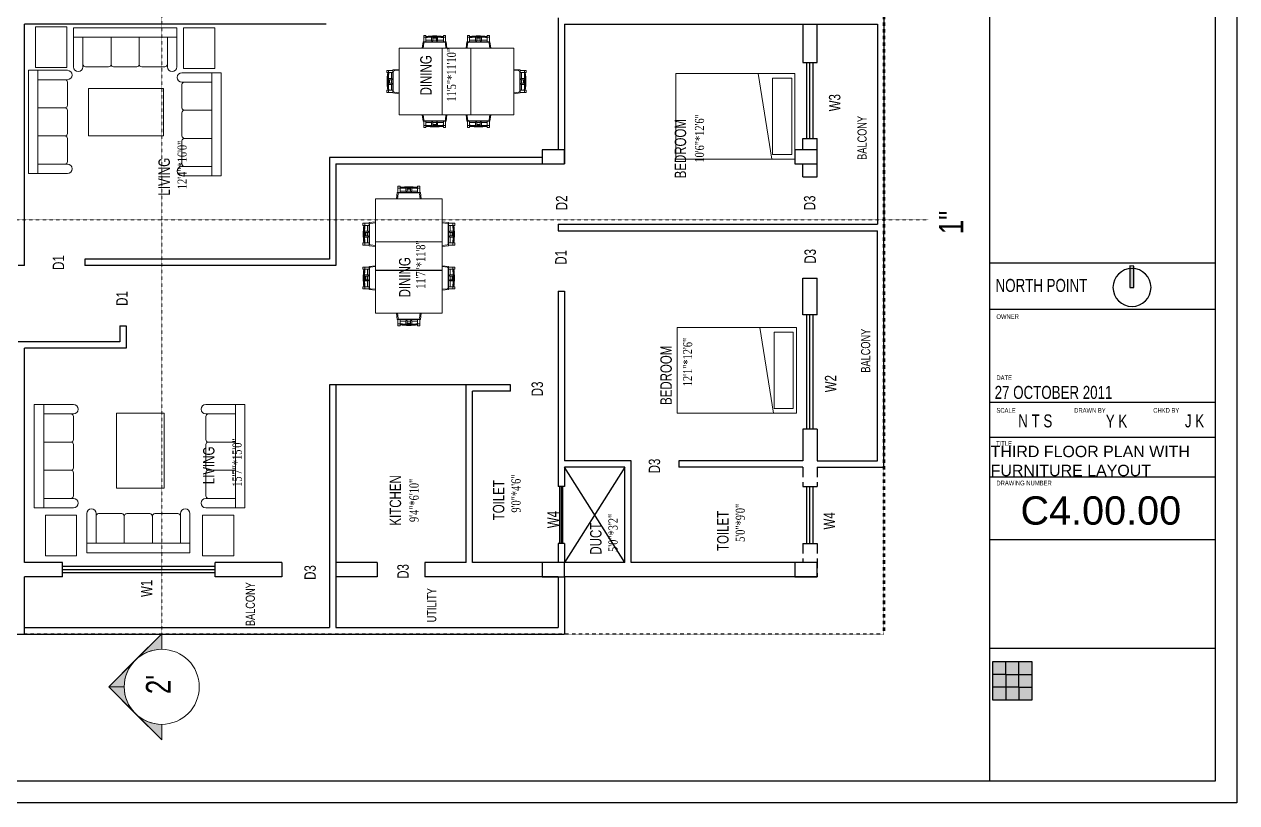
# Model space of a CAD drawing. Header units: inches. Extents: x 13884 to 18519, y 5853 to 8310.
# Drawn here: x 17756 to 18519, y 7500 to 7990 of the extents above; entities that cross this region are included whole.
import ezdxf

# ---------------------------------------------------------------- set-up
doc = ezdxf.new("R2010")
doc.units = ezdxf.units.IN
doc.header["$LTSCALE"] = 0.5
doc.header["$MEASUREMENT"] = 0
doc.linetypes.add('DASHED', pattern=[0.75, 0.5, -0.25])
doc.linetypes.add('HIDDEN2', pattern=[0.1875, 0.125, -0.0625])
for name, color, linetype in [('A- Template', 7, 'Continuous'), ('FF WALL', 30, 'Continuous'), ('Template', 7, 'Continuous')]:
    doc.layers.add(name, color=color, linetype=linetype)
for name, color, linetype, lineweight in [('A-----SYP', 6, 'Continuous', 9), ('G-PLANOTM', 6, 'Continuous', 9), ('I-DETLFUM', 2, 'Continuous', 9)]:
    doc.layers.add(name, color=color, linetype=linetype, lineweight=lineweight)
doc.styles.add('alpha', font='swisscl.ttf')
doc.styles.get("Standard").update_dxf_attribs({"font": 'romans.shx', "width": 0.75})

# ---------------------------------------------------------------- blocks, each defined once
blk = doc.blocks.new('js')
at = {"color": 7, "linetype": 'HIDDEN2', "lineweight": 30}
blk.add_line((-286.65, -452.43), (-286.65, 88.57), dxfattribs=at)
at = {"color": 7, "linetype": 'HIDDEN2'}
blk.add_line((-286.65, -452.43), (-286.65, -188.43), dxfattribs=at)
at = {"color": 7, "linetype": 'HIDDEN2', "lineweight": 53}
blk.add_line((313.35, -452.43), (-286.65, -452.43), dxfattribs=at)
blk = doc.blocks.new('Bed _3_ - 1372 x 1905mm - Double-142158-Level 2')
at = {"layer": 'I-DETLFUM', "color": 7}
for p, q in [((37.7, 35.7), (-16.32, 35.7)), ((-16.32, 35.7), (-16.32, -39.3)), ((-16.32, 35.7), (-16.32, -39.3)), ((-16.32, 35.7), (37.7, 35.7)), ((-13.32, 33.7), (-13.32, 21.7)), ((-13.32, 33.7), (34.7, 33.7)), ((34.7, 33.7), (34.7, 21.7)), ((37.7, -39.3), (37.7, 35.7)), ((37.7, 35.7), (37.7, -39.3)), ((37.7, 21.2), (-16.32, 12.63)), ((-13.32, 21.7), (34.7, 21.7)), ((-16.32, -39.3), (37.7, -39.3)), ((-16.32, -39.3), (37.7, -39.3))]:
    blk.add_line(p, q, dxfattribs=at)
blk = doc.blocks.new('Sofa Three Seater - 1650 x 700 mm-164747-Level 2')
at = {"layer": 'G-PLANOTM', "color": 7}
for p, q in [((-32.48, 13.78), (-32.48, 7.87)), ((-32.48, 13.78), (-32.28, 13.78)), ((-32.28, 7.87), (-32.48, 7.87)), ((-32.48, 7.87), (-32.48, -10.83)), ((-32.28, 13.78), (-31.69, 13.78)), ((-31.69, 7.87), (-32.28, 7.87)), ((-31.69, 13.78), (-29.53, 13.78)), ((-29.53, 7.87), (-31.69, 7.87)), ((-29.53, 13.78), (-28.1, 13.78)), ((-28.1, 7.87), (-29.53, 7.87)), ((-28.1, 13.78), (-26.57, 13.78)), ((-26.57, 7.87), (-28.1, 7.87)), ((-26.57, 13.78), (26.57, 13.78)), ((26.57, 7.87), (-26.57, 7.87)), ((-26.57, -10.83), (-26.57, 7.87)), ((-8.86, 7.87), (-8.86, -9.25)), ((-8.86, -9.25), (-8.86, 7.87)), ((8.86, 7.87), (8.86, -9.25)), ((8.86, -9.25), (8.86, 7.87)), ((26.57, 13.78), (28.1, 13.78)), ((28.1, 7.87), (26.57, 7.87)), ((26.57, 7.87), (26.57, -10.83)), ((28.1, 13.78), (29.53, 13.78)), ((29.53, 7.87), (28.1, 7.87)), ((29.53, 13.78), (31.69, 13.78)), ((31.69, 7.87), (29.53, 7.87)), ((31.69, 13.78), (32.28, 13.78)), ((32.28, 7.87), (31.69, 7.87)), ((32.28, 13.78), (32.48, 13.78)), ((32.48, 7.87), (32.28, 7.87)), ((32.48, 7.87), (32.48, 13.78)), ((32.48, -10.83), (32.48, 7.87)), ((-25, -10.83), (-10.43, -10.83)), ((-7.28, -10.83), (7.28, -10.83)), ((10.43, -10.83), (25, -10.83))]:
    blk.add_line(p, q, dxfattribs=at)
for centre, radius, start, end in [((-29.53, -10.83), 2.95, 180, 360), ((-25, -9.25), 1.57, 180, 270), ((-10.43, -9.25), 1.57, 270, 360), ((-7.28, -9.25), 1.57, 180, 270), ((7.28, -9.25), 1.57, 270, 360), ((10.43, -9.25), 1.57, 180, 270), ((25, -9.25), 1.57, 270, 360), ((29.53, -10.83), 2.95, 180, 360)]:
    blk.add_arc(centre, radius, start, end, dxfattribs=at)
blk = doc.blocks.new('Table - Coffee _3_ - 1200 x 760mm-170253-Level 2')
at = {"layer": 'I-DETLFUM', "color": 7}
for p, q in [((47.39, 29.47), (0.15, 29.47)), ((0.15, 29.47), (0.15, -0.45)), ((0.15, 29.47), (0.15, -0.45)), ((0.15, 29.47), (47.39, 29.47)), ((47.39, -0.45), (47.39, 29.47)), ((47.39, 29.47), (47.39, -0.45)), ((0.15, -0.45), (47.39, -0.45)), ((0.15, -0.45), (47.39, -0.45))]:
    blk.add_line(p, q, dxfattribs=at)
blk = doc.blocks.new('Stool _4_ - my stool-173723-Level 2')
at = {"layer": 'I-DETLFUM', "color": 7}
for p, q in [((1.18, 3.39), (-24.41, 3.39)), ((-24.41, 3.39), (-24.41, -16.3)), ((-24.41, -16.3), (-24.41, 3.39)), ((-24.41, 3.39), (1.18, 3.39)), ((1.18, -16.3), (1.18, 3.39)), ((1.18, 3.39), (1.18, -16.3)), ((-24.41, -16.3), (1.18, -16.3)), ((1.18, -16.3), (-24.41, -16.3))]:
    blk.add_line(p, q, dxfattribs=at)
blk = doc.blocks.new('Stool _4_ - 650 x 500mm-171093-Level 2')
at = {"layer": 'I-DETLFUM', "color": 7}
for p, q in [((1.18, 3.39), (-24.41, 3.39)), ((-24.41, 3.39), (-24.41, -16.3)), ((-24.41, -16.3), (-24.41, 3.39)), ((-24.41, 3.39), (1.18, 3.39)), ((1.18, -16.3), (1.18, 3.39)), ((1.18, 3.39), (1.18, -16.3)), ((-24.41, -16.3), (1.18, -16.3)), ((1.18, -16.3), (-24.41, -16.3))]:
    blk.add_line(p, q, dxfattribs=at)
blk = doc.blocks.new('Sofa Three Seater - 1650 x 700 mm-171632-Level 2')
at = {"layer": 'G-PLANOTM', "color": 7}
for p, q in [((-32.48, 10.83), (-32.48, -7.87)), ((-26.57, -7.87), (-26.57, 10.83)), ((-10.43, 10.83), (-25, 10.83)), ((-8.86, 9.25), (-8.86, -7.87)), ((-8.86, -7.87), (-8.86, 9.25)), ((7.28, 10.83), (-7.28, 10.83)), ((8.86, 9.25), (8.86, -7.87)), ((8.86, -7.87), (8.86, 9.25)), ((25, 10.83), (10.43, 10.83)), ((26.57, 10.83), (26.57, -7.87)), ((32.48, -7.87), (32.48, 10.83)), ((-32.48, -7.87), (-32.48, -13.78)), ((-32.48, -7.87), (-32.28, -7.87)), ((-32.28, -13.78), (-32.48, -13.78)), ((-32.28, -7.87), (-31.69, -7.87)), ((-31.69, -13.78), (-32.28, -13.78)), ((-31.69, -7.87), (-29.53, -7.87)), ((-29.53, -13.78), (-31.69, -13.78)), ((-29.53, -7.87), (-28.1, -7.87)), ((-28.1, -13.78), (-29.53, -13.78)), ((-28.1, -7.87), (-26.57, -7.87)), ((-26.57, -13.78), (-28.1, -13.78)), ((-26.57, -7.87), (26.57, -7.87)), ((26.57, -13.78), (-26.57, -13.78)), ((26.57, -7.87), (28.1, -7.87)), ((28.1, -13.78), (26.57, -13.78)), ((28.1, -7.87), (29.53, -7.87)), ((29.53, -13.78), (28.1, -13.78)), ((29.53, -7.87), (31.69, -7.87)), ((31.69, -13.78), (29.53, -13.78)), ((31.69, -7.87), (32.28, -7.87)), ((32.28, -13.78), (31.69, -13.78)), ((32.28, -7.87), (32.48, -7.87)), ((32.48, -13.78), (32.28, -13.78)), ((32.48, -13.78), (32.48, -7.87))]:
    blk.add_line(p, q, dxfattribs=at)
for centre, radius, start, end in [((-29.53, 10.83), 2.95, 0, 180), ((-25, 9.25), 1.57, 90, 180), ((-10.43, 9.25), 1.57, 360, 90), ((-7.28, 9.25), 1.57, 90, 180), ((7.28, 9.25), 1.57, 360, 90), ((10.43, 9.25), 1.57, 90, 180), ((25, 9.25), 1.57, 0, 90), ((29.53, 10.83), 2.95, 0, 180)]:
    blk.add_arc(centre, radius, start, end, dxfattribs=at)
blk = doc.blocks.new('Table - Coffee _3_ - 1200 x 760mm-171633-Level 2')
at = {"layer": 'I-DETLFUM', "color": 7}
for p, q in [((0.15, 0.45), (47.39, 0.45)), ((0.15, -29.47), (0.15, 0.45)), ((0.15, 0.45), (47.39, 0.45)), ((0.15, -29.47), (0.15, 0.45)), ((47.39, 0.45), (47.39, -29.47)), ((47.39, -29.47), (47.39, 0.45)), ((47.39, -29.47), (0.15, -29.47)), ((0.15, -29.47), (47.39, -29.47))]:
    blk.add_line(p, q, dxfattribs=at)
blk = doc.blocks.new('Stool _4_ - 650 x 500mm-171634-Level 2')
at = {"layer": 'I-DETLFUM', "color": 7}
for p, q in [((-24.41, 16.3), (1.18, 16.3)), ((-24.41, -3.39), (-24.41, 16.3)), ((1.18, 16.3), (-24.41, 16.3)), ((-24.41, 16.3), (-24.41, -3.39)), ((1.18, 16.3), (1.18, -3.39)), ((1.18, -3.39), (1.18, 16.3)), ((1.18, -3.39), (-24.41, -3.39)), ((-24.41, -3.39), (1.18, -3.39))]:
    blk.add_line(p, q, dxfattribs=at)
blk = doc.blocks.new('Table - Dining w chairs _2_ - Table w 6 Seats-175491-Level 2')
at = {"layer": 'I-DETLFUM', "color": 7}
for p, q in [((-31.35, 22.75), (-31.35, -19.25)), ((-4.41, 22.75), (-31.35, 22.75)), ((-4.41, -19.25), (-4.41, 22.75)), ((-4.41, 22.75), (-4.35, 22.69)), ((-4.35, 22.69), (-4.29, 22.75)), ((-4.35, 22.69), (-4.35, -19.19)), ((13.59, 22.75), (-4.29, 22.75)), ((-4.29, 22.75), (-4.29, -19.25)), ((13.59, -19.25), (13.59, 22.75)), ((13.59, 22.75), (13.65, 22.69)), ((13.65, 22.69), (13.71, 22.75)), ((13.65, 22.69), (13.65, -19.19)), ((40.65, 22.75), (13.71, 22.75)), ((13.71, 22.75), (13.71, -19.25)), ((40.65, -19.25), (40.65, 22.75)), ((-31.35, -19.25), (-4.41, -19.25)), ((-4.41, -19.25), (-4.35, -19.19)), ((-4.35, -19.19), (-4.29, -19.25)), ((-4.29, -19.25), (13.59, -19.25)), ((13.59, -19.25), (13.65, -19.19)), ((13.65, -19.19), (13.71, -19.25)), ((13.71, -19.25), (40.65, -19.25))]:
    blk.add_line(p, q, dxfattribs=at)
blk = doc.blocks.new('UK_Mdrn Dining Chair - UK_Mdrn Dining Chair-174575-Level 2')
at = {"layer": 'I-DETLFUM', "color": 7}
for p, q in [((-6.89, 6.77), (-6.89, 7.95)), ((-5.51, 7.95), (-6.89, 7.95)), ((-5.51, 7.95), (-5.51, 6.77)), ((5.51, 6.77), (5.51, 7.95)), ((6.89, 7.95), (5.51, 7.95)), ((6.89, 7.95), (6.89, 6.77)), ((-7.74, 0), (-7.28, 4.01)), ((-7.28, 4.01), (7.28, 4.01)), ((-6.79, 3.1), (-7.15, 0)), ((-6.89, 4.01), (-6.89, 6.77)), ((-6.89, 6.77), (-5.51, 6.77)), ((-5.51, 4.01), (-6.89, 4.01)), ((-6.09, 4.01), (-6.69, 4.01)), ((6.01, 3.8), (-6.01, 3.8)), ((-5.51, 6.77), (-5.51, 6.51)), ((-5.51, 6.51), (-5.51, 6.3)), ((-5.51, 6.3), (-5.51, 4.01)), ((-1.87, 4.98), (-5.51, 4.98)), ((-1.87, 6.88), (-1.87, 4.64)), ((-1.08, 4.64), (-1.87, 4.64)), ((-1.08, 6.6), (-1.08, 6.9)), ((-1.08, 6.87), (1.08, 6.87)), ((1.08, 6.6), (-1.08, 6.6)), ((-1.08, 6.53), (1.08, 6.53)), ((-1.08, 6.25), (-1.08, 6.53)), ((1.08, 6.25), (-1.08, 6.25)), ((-1.08, 6.18), (1.08, 6.18)), ((-1.08, 4.64), (-1.08, 6.18)), ((1.08, 4.98), (-1.08, 4.98)), ((1.08, 6.89), (1.08, 6.6)), ((1.08, 6.53), (1.08, 6.25)), ((1.08, 6.18), (1.08, 4.64)), ((1.87, 4.64), (1.08, 4.64)), ((1.87, 4.64), (1.87, 6.86)), ((5.51, 4.98), (1.87, 4.98)), ((5.51, 6.51), (5.51, 6.77)), ((5.51, 6.77), (6.89, 6.77)), ((5.51, 6.3), (5.51, 6.51)), ((5.51, 4.01), (5.51, 6.3)), ((6.89, 4.01), (5.51, 4.01)), ((6.69, 4.01), (6.09, 4.01)), ((7.15, 0), (6.79, 3.1)), ((6.89, 6.77), (6.89, 4.01)), ((7.28, 4.01), (7.74, 0))]:
    blk.add_line(p, q, dxfattribs=at)
for centre, start, end in [((-6.01, 3.01), 90, 173.44341), ((6.01, 3.01), 6.55659, 90)]:
    blk.add_arc(centre, 0.787, start, end, dxfattribs=at)
for centre, major_axis, start_param, end_param in [((0, -31.53), (39.37, 0), 1.430335, 1.711258), ((-0.16, -31.46), (38.86, 0), 1.42436, 1.70901)]:
    blk.add_ellipse(centre, major_axis=major_axis, ratio=0.996195, start_param=start_param, end_param=end_param, dxfattribs=at)
blk.add_open_spline([(-5.51, 6.65), (-5.17, 6.69), (-4.48, 6.74), (-3.04, 6.84), (-1.15, 6.91), (1.16, 6.9), (3.04, 6.82), (4.48, 6.71), (5.17, 6.64), (5.51, 6.61)], degree=3, knots=[0, 0, 0, 0, 0.1, 0.2, 0.4, 0.6, 0.8, 0.9, 1, 1, 1, 1], dxfattribs=at)
blk = doc.blocks.new('UK_Mdrn Dining Chair - UK_Mdrn Dining Chair-175493-Level 2')
at = {"layer": 'I-DETLFUM', "color": 7}
for p, q in [((-7.28, -4.01), (-7.74, 0)), ((-7.15, 0), (-6.79, -3.1)), ((6.79, -3.1), (7.15, 0)), ((7.74, 0), (7.28, -4.01)), ((7.28, -4.01), (-7.28, -4.01)), ((-6.89, -4.01), (-5.51, -4.01)), ((-6.89, -6.77), (-6.89, -4.01)), ((-5.51, -6.77), (-6.89, -6.77)), ((-6.89, -7.95), (-6.89, -6.77)), ((-6.69, -4.01), (-6.09, -4.01)), ((-6.01, -3.8), (6.01, -3.8)), ((-5.51, -4.01), (-5.51, -6.3)), ((-5.51, -4.98), (-1.87, -4.98)), ((-5.51, -6.3), (-5.51, -6.51)), ((-5.51, -6.51), (-5.51, -6.77)), ((-5.51, -6.77), (-5.51, -7.95)), ((-1.87, -4.64), (-1.08, -4.64)), ((-1.87, -4.64), (-1.87, -6.88)), ((-1.08, -6.18), (-1.08, -4.64)), ((-1.08, -4.98), (1.08, -4.98)), ((1.08, -6.18), (-1.08, -6.18)), ((-1.08, -6.53), (-1.08, -6.25)), ((-1.08, -6.25), (1.08, -6.25)), ((1.08, -6.53), (-1.08, -6.53)), ((-1.08, -6.9), (-1.08, -6.6)), ((-1.08, -6.6), (1.08, -6.6)), ((1.08, -6.87), (-1.08, -6.87)), ((1.08, -4.64), (1.87, -4.64)), ((1.08, -4.64), (1.08, -6.18)), ((1.08, -6.25), (1.08, -6.53)), ((1.08, -6.6), (1.08, -6.89)), ((1.87, -6.86), (1.87, -4.64)), ((1.87, -4.98), (5.51, -4.98)), ((5.51, -6.3), (5.51, -4.01)), ((5.51, -4.01), (6.89, -4.01)), ((5.51, -6.51), (5.51, -6.3)), ((5.51, -6.77), (5.51, -6.51)), ((6.89, -6.77), (5.51, -6.77)), ((5.51, -7.95), (5.51, -6.77)), ((6.09, -4.01), (6.69, -4.01)), ((6.89, -4.01), (6.89, -6.77)), ((6.89, -6.77), (6.89, -7.95)), ((-6.89, -7.95), (-5.51, -7.95)), ((5.51, -7.95), (6.89, -7.95))]:
    blk.add_line(p, q, dxfattribs=at)
for centre, start, end in [((-6.01, -3.01), 186.55659, 270), ((6.01, -3.01), 270, 353.44341)]:
    blk.add_arc(centre, 0.787, start, end, dxfattribs=at)
for centre, major_axis, start_param, end_param in [((-0.16, 31.46), (38.86, 0), 4.574175, 4.858825), ((0, 31.53), (39.37, 0), 4.571928, 4.85285)]:
    blk.add_ellipse(centre, major_axis=major_axis, ratio=0.996195, start_param=start_param, end_param=end_param, dxfattribs=at)
blk.add_open_spline([(5.51, -6.61), (5.17, -6.64), (4.48, -6.71), (3.04, -6.82), (1.16, -6.9), (-1.15, -6.91), (-3.04, -6.84), (-4.48, -6.74), (-5.17, -6.69), (-5.51, -6.65)], degree=3, knots=[0, 0, 0, 0, 0.1, 0.2, 0.4, 0.6, 0.8, 0.9, 1, 1, 1, 1], dxfattribs=at)
blk = doc.blocks.new('column')
for p, q in [((10812.8125, 3409.9375), (10812.8125, 3395.9375)), ((10821.8125, 3409.9375), (10812.8125, 3409.9375)), ((10821.8125, 3395.9375), (10821.8125, 3409.9375)), ((10812.8125, 3395.9375), (10821.8125, 3395.9375))]:
    blk.add_line(p, q)
blk = doc.blocks.new('Section - M_Section Head - Filled-1049-Level 2')
at = {"layer": 'A-----SYP'}
h = blk.add_hatch(color=7, dxfattribs=at)
edge = h.paths.add_edge_path(flags=0)
edge.add_line((-0.2362, 0.3341), (-0.2362, 0.2362))
edge.add_arc((-0.2362, 0), 0.2362, 90, 135)
edge.add_line((-0.4033, 0.167), (-0.2362, 0.3341))
h = blk.add_hatch(color=7, dxfattribs=at)
edge = h.paths.add_edge_path(flags=0)
edge.add_line((-0.2362, 0.3341), (-0.0692, 0.167))
edge.add_arc((-0.2362, 0), 0.2362, 45, 90)
edge.add_line((-0.2362, 0.2362), (-0.2362, 0.3341))
h = blk.add_hatch(color=7, dxfattribs=at)
edge = h.paths.add_edge_path(flags=0)
edge.add_line((-0.5703, 0), (-0.4033, 0.167))
edge.add_arc((-0.2362, 0), 0.2362, 135, 180)
edge.add_line((-0.4724, 0), (-0.5703, 0))
h = blk.add_hatch(color=7, dxfattribs=at)
edge = h.paths.add_edge_path(flags=0)
edge.add_line((0.0978, 0), (0, 0))
edge.add_arc((-0.2362, 0), 0.2362, 360, 405)
edge.add_line((-0.0692, 0.167), (0.0978, 0))
at = {"layer": 'A-----SYP', "color": 7}
for p, q in [((-0.2362, 0.3341), (-0.5703, 0)), ((-0.2362, 0.3341), (-0.4033, 0.167)), ((-0.2362, 0.3341), (0.0978, 0)), ((-0.2362, 0.2362), (-0.2362, 0.3341)), ((-0.2362, 0.3341), (-0.2362, 0.2362)), ((-0.0692, 0.167), (-0.2362, 0.3341)), ((-0.4033, 0.167), (-0.5703, 0)), ((0.0978, 0), (-0.0692, 0.167)), ((-0.5703, 0), (-0.4724, 0)), ((0, 0), (0.0978, 0)), ((-0.4724, 0), (-0.5703, 0)), ((0, 0), (0.0978, 0))]:
    blk.add_line(p, q, dxfattribs=at)
for start, end in [(360, 180), (90, 135), (45, 90), (135, 180), (360, 45), (180, 360)]:
    blk.add_arc((-0.2362, 0), 0.2362, start, end, dxfattribs=at)
blk = doc.blocks.new('A3 Paper')
at = {"layer": 'Template', "color": 116}
for points in [[(44545, -27531), (69442, -27531), (69442, -45138), (44545, -45138)], [(69146, -44841), (44841, -44841), (44841, -27828), (69146, -27828)]]:
    blk.add_lwpolyline(points, close=True, dxfattribs=at)
blk = doc.blocks.new('North Point')
at = {"layer": 'A- Template'}
blk.add_lwpolyline([(-0.1, 1.6), (18.2, 1.6), (18.2, -1.8), (-0.1, -1.8)], close=True, dxfattribs=at)
blk.add_circle((0, 0), 16.1, dxfattribs=at)
blk.add_solid([(-0.1, 1.6), (18.2, 1.6), (-0.1, -1.8), (18.2, -1.8)], dxfattribs=at)

msp = doc.modelspace()

# ---------------------------------------------------------------- hatches: boundary and pattern name
h = msp.add_hatch(color=256)
h.dxf.hatch_style = 1
h.paths.add_polyline_path([(18373.41485, 7588.78476), (18365.25005, 7588.78476), (18365.25005, 7580.61996), (18373.41485, 7580.61996)])
h.paths.add_polyline_path([(18373.41485, 7580.61996), (18365.25005, 7580.61996), (18365.25005, 7572.45516), (18373.41485, 7572.45516)])
h.paths.add_polyline_path([(18381.57965, 7580.61996), (18373.41485, 7580.61996), (18373.41485, 7572.45516), (18381.57965, 7572.45516)])
h.paths.add_polyline_path([(18389.74445, 7572.45516), (18381.57965, 7572.45516), (18381.57965, 7564.29036), (18389.74445, 7564.29036)])
h.paths.add_polyline_path([(18381.57965, 7572.45516), (18373.41485, 7572.45516), (18373.41485, 7564.29036), (18381.57965, 7564.29036)])
h.paths.add_polyline_path([(18373.41485, 7572.45516), (18365.25005, 7572.45516), (18365.25005, 7564.29036), (18373.41485, 7564.29036)])
h = msp.add_hatch(color=256)
h.dxf.hatch_style = 1
h.paths.add_polyline_path([(18381.57965, 7588.78476), (18373.41485, 7588.78476), (18373.41485, 7580.61996), (18381.57965, 7580.61996)])
h.paths.add_polyline_path([(18389.74445, 7588.78476), (18381.57965, 7588.78476), (18381.57965, 7580.61996), (18389.74445, 7580.61996)])
h.paths.add_polyline_path([(18389.74445, 7580.61996), (18381.57965, 7580.61996), (18381.57965, 7572.45516), (18389.74445, 7572.45516)])

# ---------------------------------------------------------------- linework, layer by layer
for p, q in [((18363.2369, 8295.92429), (18363.2369, 7513.39066)), ((18245.64489, 7990.02227), (18245.64489, 7966.02227)), ((18254.64489, 7966.02227), (18254.64489, 7990.02227)), ((18245.64489, 7966.02227), (18254.64489, 7966.02227)), ((18248.14489, 7918.02227), (18248.14489, 7966.02227)), ((18250.14489, 7918.02227), (18250.14489, 7966.02227)), ((18252.14489, 7918.02227), (18252.14489, 7966.02227)), ((18245.64489, 7918.02227), (18254.64489, 7918.02227)), ((18245.64489, 7911.02227), (18245.64489, 7918.02227)), ((18254.64489, 7894.02227), (18254.64489, 7918.02227)), ((18245.64489, 7894.02227), (18245.64489, 7902.02227)), ((18245.64489, 7894.02227), (18254.64489, 7894.02227)), ((18505.20416, 7839.661), (18363.2369, 7839.661)), ((18245.64489, 7807.02227), (18245.64489, 7830.02227)), ((18245.64489, 7830.02227), (18254.64489, 7830.02227)), ((18254.64489, 7807.02227), (18254.64489, 7830.02227)), ((18505.20416, 7810.46419), (18363.2369, 7810.46419)), ((18254.64489, 7807.02227), (18245.64489, 7807.02227)), ((18248.14489, 7735.02227), (18248.14489, 7807.02227)), ((18250.14489, 7735.02227), (18250.14489, 7807.02227)), ((18252.14489, 7735.02227), (18252.14489, 7807.02227)), ((18505.20416, 7751.79888), (18363.7156, 7751.79888)), ((17755.64489, 7658.02227), (17755.64489, 7736.02227)), ((18254.64489, 7735.02227), (18245.64489, 7735.02227)), ((18245.64489, 7735.02227), (18245.64489, 7715.02227)), ((18254.64489, 7735.02227), (18254.64489, 7715.02227)), ((18505.20416, 7729.74074), (18363.2369, 7729.74074)), ((18133.64489, 7711.02227), (18095.64489, 7651.02227)), ((18133.64489, 7651.02227), (18095.64489, 7711.02227)), ((18137.64489, 7711.02227), (18137.64489, 7715.02227)), ((18167.64489, 7715.02227), (18167.64489, 7711.02227)), ((18505.20416, 7704.85827), (18363.2369, 7704.85827)), ((18095.64489, 7699.02227), (18091.64489, 7699.02227)), ((18092.64489, 7663.02227), (18092.64489, 7699.02227)), ((18093.64489, 7663.02227), (18093.64489, 7699.02227)), ((18094.64489, 7663.02227), (18094.64489, 7699.02227)), ((18245.64489, 7699.02227), (18254.64489, 7699.02227)), ((18248.14489, 7663.02227), (18248.14489, 7699.02227)), ((18250.14489, 7663.02227), (18250.14489, 7699.02227)), ((18252.14489, 7663.02227), (18252.14489, 7699.02227)), ((18505.20416, 7665.39355), (18363.2369, 7665.39355)), ((18095.64489, 7663.02227), (18091.64489, 7663.02227)), ((18245.64489, 7663.02227), (18254.64489, 7663.02227)), ((17779.64489, 7642.02227), (17779.64489, 7651.02227)), ((17875.64489, 7648.52227), (17779.64489, 7648.52227)), ((17875.64489, 7642.02227), (17875.64489, 7651.02227)), ((17917.64489, 7651.02227), (17917.64489, 7642.02227)), ((17947.64489, 7651.02227), (17947.64489, 7610.02227)), ((17951.64489, 7651.02227), (17951.64489, 7610.02227)), ((17977.64489, 7651.02227), (17977.64489, 7642.02227)), ((18007.64489, 7651.02227), (18007.64489, 7642.02227)), ((17875.64489, 7646.52227), (17779.64489, 7646.52227)), ((17875.64489, 7646.52227), (17779.64489, 7646.52227)), ((17875.64489, 7644.52227), (17779.64489, 7644.52227)), ((18091.64489, 7642.02227), (18091.64489, 7610.02227)), ((18095.64489, 7642.02227), (18095.64489, 7606.02227)), ((17755.64489, 7610.02227), (17947.64489, 7610.02227)), ((17755.64489, 7606.02227), (18095.64489, 7606.02227)), ((17951.64489, 7610.02227), (18091.64489, 7610.02227)), ((18505.20416, 7596.82199), (18363.2369, 7596.82199)), ((18365.25005, 7588.78476), (18389.74445, 7588.78476)), ((18365.25005, 7564.29036), (18365.25005, 7588.78476)), ((18373.41485, 7580.61996), (18373.41485, 7588.78476)), ((18381.57965, 7572.45516), (18381.57965, 7588.78476)), ((18389.74445, 7588.78476), (18389.74445, 7564.29036)), ((18373.41485, 7580.61996), (18389.74445, 7580.61996)), ((18381.57965, 7572.45516), (18389.74445, 7572.45516)), ((18389.74445, 7564.29036), (18365.25005, 7564.29036))]:
    msp.add_line(p, q)
at = {"lineweight": 30}
for p, q in [((18373.41485, 7580.61996), (18365.25005, 7580.61996)), ((18373.41485, 7580.61996), (18373.41485, 7564.29036)), ((18381.57965, 7572.45516), (18365.25005, 7572.45516)), ((18381.57965, 7572.45516), (18381.57965, 7564.29036))]:
    msp.add_line(p, q, dxfattribs=at)
at = {"layer": 'A-----SYP', "linetype": 'HIDDEN2'}
for p, q in [((17842.0739, 7606.16141), (17842.0739, 8216.31939)), ((17454.11221, 7866.89274), (18324.64934, 7866.89274))]:
    msp.add_line(p, q, dxfattribs=at)
at = {"layer": 'FF WALL'}
for p, q in [((18091.64489, 7994.02227), (18091.64489, 7911.02227)), ((18296.64489, 7994.02227), (18296.64489, 7860.02227)), ((17755.64489, 7838.02227), (17755.64489, 7990.02227)), ((17945.64489, 7990.02227), (17755.64489, 7990.02227)), ((18095.64489, 7990.02227), (18245.64489, 7990.02227)), ((18095.64489, 7990.02227), (18095.64489, 7902.02227)), ((18245.64489, 7990.02227), (18292.64489, 7990.02227)), ((18292.64489, 7990.02227), (18292.64489, 7864.02227)), ((18081.64489, 7906.02227), (17947.64489, 7906.02227)), ((17951.64489, 7902.02227), (18095.64489, 7902.02227)), ((17951.64489, 7902.02227), (17951.64489, 7838.02227)), ((18091.64489, 7864.02227), (18091.64489, 7860.02227)), ((18091.64489, 7864.02227), (18292.64489, 7864.02227)), ((18091.64489, 7860.02227), (18245.64489, 7860.02227)), ((18245.64489, 7860.02227), (18292.64489, 7860.02227)), ((18292.64489, 7715.02227), (18292.64489, 7860.02227)), ((18296.64489, 7711.02227), (18296.64489, 7860.02227)), ((17947.64489, 7842.02227), (17793.64489, 7842.02227)), ((17793.64489, 7842.02227), (17793.64489, 7838.02227)), ((17867.64489, 7842.02227), (17815.64489, 7842.02227)), ((17755.64489, 7838.02227), (17751.64489, 7838.02227)), ((17815.64489, 7838.02227), (17793.64489, 7838.02227)), ((17867.64489, 7838.02227), (17815.64489, 7838.02227)), ((17951.64489, 7838.02227), (17819.64489, 7838.02227)), ((18091.64489, 7822.02227), (18091.64489, 7699.02227)), ((18091.64489, 7822.02227), (18095.64489, 7822.02227)), ((18095.64489, 7822.02227), (18095.64489, 7715.02227)), ((17815.64489, 7800.02227), (17815.64489, 7790.02227)), ((17815.64489, 7800.02227), (17819.64489, 7800.02227)), ((17815.64489, 7800.02227), (17815.64489, 7790.02227)), ((17819.64489, 7800.02227), (17819.64489, 7786.02227)), ((17819.64489, 7800.02227), (17819.64489, 7786.02227)), ((17819.64489, 7800.02227), (17819.64489, 7796.02227)), ((17815.64489, 7790.02227), (17751.64489, 7790.02227)), ((17819.64489, 7786.02227), (17755.64489, 7786.02227)), ((17755.64489, 7651.02227), (17755.64489, 7786.02227)), ((18061.64489, 7763.02227), (17947.64489, 7763.02227)), ((17947.64489, 7763.02227), (17947.64489, 7651.02227)), ((17951.64489, 7763.02227), (17951.64489, 7651.02227)), ((18033.64489, 7651.02227), (18033.64489, 7763.02227)), ((18061.64489, 7759.02227), (18061.64489, 7763.02227)), ((18061.64489, 7759.02227), (18037.64489, 7759.02227)), ((18037.64489, 7651.02227), (18037.64489, 7759.02227)), ((18137.64489, 7715.02227), (18095.64489, 7715.02227)), ((18095.64489, 7711.02227), (18095.64489, 7699.02227)), ((18133.64489, 7711.02227), (18095.64489, 7711.02227)), ((18133.64489, 7651.02227), (18133.64489, 7711.02227)), ((18137.64489, 7651.02227), (18137.64489, 7711.02227)), ((18245.64489, 7715.02227), (18167.64489, 7715.02227)), ((18245.64489, 7711.02227), (18167.64489, 7711.02227)), ((18254.64489, 7715.02227), (18292.64489, 7715.02227)), ((18254.64489, 7711.02227), (18296.64489, 7711.02227)), ((18091.64489, 7663.02227), (18091.64489, 7651.02227)), ((18095.64489, 7663.02227), (18095.64489, 7651.02227)), ((17755.64489, 7606.02227), (17755.64489, 7642.02227)), ((17669.64489, 7606.02227), (17755.64489, 7606.02227))]:
    msp.add_line(p, q, dxfattribs=at)
at = {"layer": 'FF WALL', "linetype": 'DASHED', "ltscale": 25}
for p, q in [((18245.64489, 7990.02227), (18245.64489, 7966.02227)), ((18245.64489, 7711.02227), (18245.64489, 7699.02227)), ((18254.64489, 7711.02227), (18254.64489, 7699.02227)), ((18245.64489, 7663.02227), (18245.64489, 7651.02227)), ((18254.64489, 7663.02227), (18254.64489, 7642.02227))]:
    msp.add_line(p, q, dxfattribs=at)
at = {"layer": 'FF WALL', "linetype": 'ByBlock'}
for p, q in [((17779.64489, 7651.02227), (17755.64489, 7651.02227)), ((17917.64489, 7651.02227), (17875.64489, 7651.02227)), ((17977.64489, 7651.02227), (17951.64489, 7651.02227)), ((18033.64489, 7651.02227), (18007.64489, 7651.02227)), ((18091.64489, 7651.02227), (18037.64489, 7651.02227)), ((18133.64489, 7651.02227), (18095.64489, 7651.02227)), ((18245.64489, 7651.02227), (18137.64489, 7651.02227)), ((17779.64489, 7642.02227), (17755.64489, 7642.02227)), ((17917.64489, 7642.02227), (17875.64489, 7642.02227)), ((17977.64489, 7642.02227), (17951.64489, 7642.02227)), ((18091.64489, 7642.02227), (18007.64489, 7642.02227)), ((18254.64489, 7642.02227), (18095.64489, 7642.02227))]:
    msp.add_line(p, q, dxfattribs=at)
at = {"layer": 'FF WALL'}
msp.add_lwpolyline([(17947.64489, 7906.02227), (17947.64489, 7842.02227)], dxfattribs=at)

# ---------------------------------------------------------------- block references
at = {"xscale": 0.04599530890905365, "yscale": 0.04599530890905365, "zscale": 0.04599530890905365}
msp.add_blockref('A3 Paper', (15324.81917, 9575.87382), dxfattribs=at)
at = {"rotation": 90}
for p in [(21491.58239, -2910.79023), (21650.58239, -2910.79023), (21491.58239, -3170.79023), (21650.58239, -3170.79023)]:
    msp.add_blockref('column', p, dxfattribs=at)
at = {"xscale": -0.7433585278309455, "yscale": 0.7433585278309455, "zscale": 0.7433585278309381, "rotation": 269.917407415308}
msp.add_blockref('North Point', (18452.89917, 7824.24725), dxfattribs=at)
at = {"layer": 'A-----SYP', "xscale": 99.99999999999993, "yscale": 99.99999999999993, "zscale": 99.99999999999993, "rotation": 90}
msp.add_blockref('Section - M_Section Head - Filled-1049-Level 2', (17842.0739, 7596.37684), dxfattribs=at)
at = {"layer": 'FF WALL', "rotation": 90}
msp.add_blockref('js', (17844.21903, 7892.67311), dxfattribs=at)
at = {"layer": 'G-PLANOTM'}
for name, p, rotation in [('Sofa Three Seater - 1650 x 700 mm-171632-Level 2', (17819.04722, 7974.02227), 180), ('Sofa Three Seater - 1650 x 700 mm-171632-Level 2', (17771.89489, 7928.52227), 270), ('Sofa Three Seater - 1650 x 700 mm-171632-Level 2', (17865.64489, 7927.02227), 90), ('Sofa Three Seater - 1650 x 700 mm-164747-Level 2', (17775.64489, 7718.02227), 90), ('Sofa Three Seater - 1650 x 700 mm-164747-Level 2', (17880.64489, 7718.02227), 270), ('Sofa Three Seater - 1650 x 700 mm-164747-Level 2', (17827.29722, 7671.02227), 180)]:
    msp.add_blockref(name, p, dxfattribs=dict(at, rotation=rotation))
at = {"layer": 'I-DETLFUM'}
for name, p, rotation in [('Stool _4_ - 650 x 500mm-171634-Level 2', (17765.94015, 7963.90288), 270), ('Stool _4_ - 650 x 500mm-171634-Level 2', (17859.19015, 7963.40288), 270), ('UK_Mdrn Dining Chair - UK_Mdrn Dining Chair-175493-Level 2', (18041.42441, 7975.02227), 179.9999999999999), ('UK_Mdrn Dining Chair - UK_Mdrn Dining Chair-174575-Level 2', (17991.64489, 7954.02227), 90), ('UK_Mdrn Dining Chair - UK_Mdrn Dining Chair-174575-Level 2', (18063.64489, 7954.02227), 270), ('Bed _3_ - 1372 x 1905mm - Double-142158-Level 2', (18204.93997, 7942.71867), 270), ('Table - Coffee _3_ - 1200 x 760mm-171633-Level 2', (17843.41393, 7920.13208), 179.9999999999999), ('UK_Mdrn Dining Chair - UK_Mdrn Dining Chair-174575-Level 2', (18041.42441, 7933.02227), 179.9999999999999), ('Table - Dining w chairs _2_ - Table w 6 Seats-175491-Level 2', (17995.89864, 7848.67497), 270), ('UK_Mdrn Dining Chair - UK_Mdrn Dining Chair-175493-Level 2', (17976.64489, 7857.8018), 270), ('UK_Mdrn Dining Chair - UK_Mdrn Dining Chair-174575-Level 2', (18018.64489, 7857.8018), 270), ('UK_Mdrn Dining Chair - UK_Mdrn Dining Chair-174575-Level 2', (17976.64489, 7830.24274), 90), ('UK_Mdrn Dining Chair - UK_Mdrn Dining Chair-175493-Level 2', (18018.64489, 7830.24274), 90), ('UK_Mdrn Dining Chair - UK_Mdrn Dining Chair-174575-Level 2', (17997.64489, 7808.02227), 180.0000000000001), ('Bed _3_ - 1372 x 1905mm - Double-142158-Level 2', (18205.93997, 7782.71867), 270), ('Table - Coffee _3_ - 1200 x 760mm-170253-Level 2', (17843.15712, 7697.63118), 90), ('Stool _4_ - 650 x 500mm-171093-Level 2', (17772.19015, 7679.64166), 90), ('Stool _4_ - my stool-173723-Level 2', (17871.19015, 7679.64166), 90)]:
    msp.add_blockref(name, p, dxfattribs=dict(at, rotation=rotation))
for name, p in [('UK_Mdrn Dining Chair - UK_Mdrn Dining Chair-174575-Level 2', (18013.86536, 7975.02227)), ('Table - Dining w chairs _2_ - Table w 6 Seats-175491-Level 2', (18022.99218, 7952.27602)), ('UK_Mdrn Dining Chair - UK_Mdrn Dining Chair-175493-Level 2', (18013.86536, 7933.02227)), ('UK_Mdrn Dining Chair - UK_Mdrn Dining Chair-174575-Level 2', (17997.64489, 7880.02227))]:
    msp.add_blockref(name, p, dxfattribs=at)

# ---------------------------------------------------------------- texts
at = {"attachment_point": 1, "rotation": 90}
for s, width, heights, insert, char_height in [('{\\fElephant|b0|i0|c0|p18;DINING}', 4.9534067, [2.300382107023324e-13], (18004.80666, 7945.20977), 7.2), ('{\\fBookman Old Style|b0|i0|c0|p18;11\'5"*11\'10"}', 21.6690565, [0], (18021.57358, 7941.32051), 5.76), ('{\\fElephant|b0|i0|c0|p18;W3}', 13.3335224, [2.300382107023324e-13], (18262.11916, 7935.20977), 7.2), ('{\\fBookman Old Style|b0|i0|c0|p18;10\'6"*12\'6"}', 21.6690565, [0], (18177.73451, 7902.86159), 5.76), ('{\\fShonar Bangla|b0|i0|c0|p34;BALCONY}', 2.4, [0], (18280.05666, 7904.64727), 5.76), ('{\\fElephant|b0|i0|c0|p18;BEDROOM}', 4.9534067, [2.300382107023324e-13], (18164.99959, 7892.97648), 7.2), ('{\\fBookman Old Style|b0|i0|c0|p18;12\'4"*16\'0"}', 21.6690565, [0], (17852.04701, 7886.17409), 5.76), ('{\\fElephant|b0|i0|c0|p18;LIVING}', 4.9534067, [2.300382107023324e-13], (17840.00359, 7882.16398), 7.2), ('{\\fElephant|b0|i0|c0|p18;D2}', 5.1183699, [2.300382107023324e-13], (18090.24416, 7872.89727), 7.2), ('{\\fElephant|b0|i0|c0|p18;D3}', 4.9534067, [2.300382107023324e-13], (18246.36916, 7872.89727), 7.2), ('{\\fBookman Old Style|b0|i0|c0|p18;11\'7"*11\'8"}', 21.6690565, [0], (18002.17201, 7823.42409), 5.76), ('{\\fElephant|b0|i0|c0|p18;D1}', 13.3335224, [2.300382107023324e-13], (18089.74416, 7838.64727), 7.2), ('{\\fElephant|b0|i0|c0|p18;D3}', 4.9534067, [2.300382107023324e-13], (18246.68166, 7839.27227), 7.2), ('{\\fElephant|b0|i0|c0|p18;D1}', 13.3335224, [2.300382107023324e-13], (17773.43166, 7835.33477), 7.2), ('{\\fElephant|b0|i0|c0|p18;DINING}', 4.9534067, [2.300382107023324e-13], (17991.43166, 7818.02227), 7.2), ('{\\fElephant|b0|i0|c0|p18;D1}', 13.3335224, [2.300382107023324e-13], (17813.43166, 7812.70977), 7.2), ('{\\fShonar Bangla|b0|i0|c0|p34;BALCONY}', 2.4, [0], (18282.30666, 7770.64727), 5.76), ('{\\fElephant|b0|i0|c0|p18;BEDROOM}', 4.9534067, [2.300382107023324e-13], (18155.96157, 7750.28898), 7.2), ('{\\fBookman Old Style|b0|i0|c0|p18;12\'1"*12\'6"}', 21.6690565, [0], (18170.23451, 7762.04909), 5.76), ('{\\fElephant|b0|i0|c0|p18;D3}', 4.9534067, [2.300382107023324e-13], (18074.86916, 7755.77227), 7.2), ('{\\fElephant|b0|i0|c0|p18;W2}', 13.3335224, [2.300382107023324e-13], (18259.55666, 7758.27227), 7.2), ('{\\fElephant|b0|i0|c0|p18;D3}', 4.9534067, [2.300382107023324e-13], (18148.61916, 7707.20977), 7.2), ('{\\fElephant|b0|i0|c0|p18;KITCHEN}', 4.9534067, [2.300382107023324e-13], (17985.55666, 7674.31886), 7.2), ('{\\fBookman Old Style|b0|i0|c0|p18;9\'4"*6\'10"}', 21.6690565, [0], (17998.04701, 7676.54909), 5.76), ('{\\fElephant|b0|i0|c0|p18;TOILET}', 4.9534067, [2.300382107023324e-13], (18050.55666, 7677.64727), 7.2), ('{\\fBookman Old Style|b0|i0|c0|p18;9\'0"*4\'6"}', 21.6690565, [0], (18062.23451, 7682.48659), 5.76), ('{\\fBookman Old Style|b0|i0|c0|p18;5\'0"*9\'0"}', 21.6690565, [0], (18203.42201, 7664.04909), 5.76), ('{\\fElephant|b0|i0|c0|p18;W4}', 13.3335224, [2.300382107023324e-13], (18084.86916, 7672.64727), 7.2), ('{\\fBookman Old Style|b0|i0|c0|p18;5\'0"*3\'2"}', 21.6690565, [0], (18123.29701, 7657.73659), 5.76), ('{\\fElephant|b0|i0|c0|p18;TOILET}', 4.9534067, [2.300382107023324e-13], (18191.68166, 7658.33477), 7.2), ('{\\fElephant|b0|i0|c0|p18;W4}', 13.3335224, [2.300382107023324e-13], (18258.68166, 7671.83477), 7.2), ('{\\fElephant|b0|i0|c0|p18;DUCT}', 4.9534067, [2.300382107023324e-13], (18111.72786, 7656.03898), 7.2), ('{\\fElephant|b0|i0|c0|p18;D3}', 4.9534067, [2.300382107023324e-13], (17931.86916, 7640.14727), 7.2), ('{\\fElephant|b0|i0|c0|p18;D3}', 4.9534067, [2.300382107023324e-13], (17990.36916, 7640.83477), 7.2), ('{\\fElephant|b0|i0|c0|p18;W1}', 13.3335224, [2.300382107023324e-13], (17828.93166, 7629.33477), 7.2), ('{\\fShonar Bangla|b0|i0|c0|p34;BALCONY}', 2.4, [0], (17894.93166, 7611.02227), 5.76), ('{\\fShonar Bangla|b0|i0|c0|p34;UTILITY}', 2.4, [0], (18009.11916, 7613.39727), 5.76)]:
    msp.add_mtext_dynamic_manual_height_columns(s, width=width, gutter_width=45, heights=heights, dxfattribs=dict(at, insert=insert, char_height=char_height))
at = {"style": 'alpha'}
for s, insert, char_height, width, attachment_point in [('NORTH POINT', (18367.01549, 7829.64636), 8.179794, 89.6164139, 1), ('OWNER', (18367.54797, 7807.36363), 2.9437, 89.6164139, 1), ('DATE', (18367.54797, 7768.91884), 2.9437, 89.6164139, 1), ('27 OCTOBER 2011', (18366.44219, 7753.96733), 8.179794, 89.6164139, 7), ('SCALE', (18367.54797, 7748.33098), 2.9437, 89.6164139, 1), ('DRAWN BY', (18416.4885, 7748.33098), 2.9437, 89.6164139, 1), ('CHKD BY', (18466.27694, 7748.33098), 2.9437, 89.6164139, 1), ('N T S', (18381.28901, 7736.02954), 8.179794, 89.6164139, 7), ('Y K', (18436.40146, 7736.02954), 8.179794, 89.6164139, 7), ('J K', (18486.18989, 7736.02954), 8.179794, 89.6164139, 7), ('TITLE', (18367.31976, 7727.47891), 2.9437, 89.6164139, 1), ('{\\fSwis721 LtEx BT|b0|i0|c0|p34;THIRD FLOOR PLAN WITH FURNITURE LAYOUT}', (18363.91468, 7724.5846), 7.185024, 157.8726528, 1), ('DRAWING NUMBER', (18367.54797, 7702.58133), 2.9436998, 89.6164139, 1), ('{\\fSwis721 LtEx BT|b0|i0|c0|p34;C4.00.00}', (18382.69611, 7692.72823), 17.8406047, 200.1834789, 1)]:
    msp.add_mtext(s, dxfattribs=dict(at, insert=insert, char_height=char_height, width=width, attachment_point=attachment_point))
at = {"layer": 'A-----SYP', "char_height": 15.4887076, "width": 25.5101371, "attachment_point": 2, "rotation": 90, "line_spacing_factor": 0.938532}
for s, insert in [('{\\fArial|b0|i0|c0|p34;1"}', (18331.29469, 7865.20027)), ("{\\fArial|b0|i0|c0|p34;2'}", (17832.13608, 7574.24218))]:
    msp.add_mtext(s, dxfattribs=dict(at, insert=insert))
at = {"layer": 'FF WALL', "attachment_point": 1, "rotation": 90}
for s, width, heights, insert, char_height in [('{\\fBookman Old Style|b0|i0|c0|p18;15\'7"*15\'0"}', 21.6690565, [0], (17886.60951, 7698.73659), 5.76), ('{\\fElephant|b0|i0|c0|p18;LIVING}', 4.9534067, [2.300382107023324e-13], (17868.07182, 7700.38294), 7.2)]:
    msp.add_mtext_dynamic_manual_height_columns(s, width=width, gutter_width=45, heights=heights, dxfattribs=dict(at, insert=insert, char_height=char_height))

doc.saveas('drawing.dxf')
